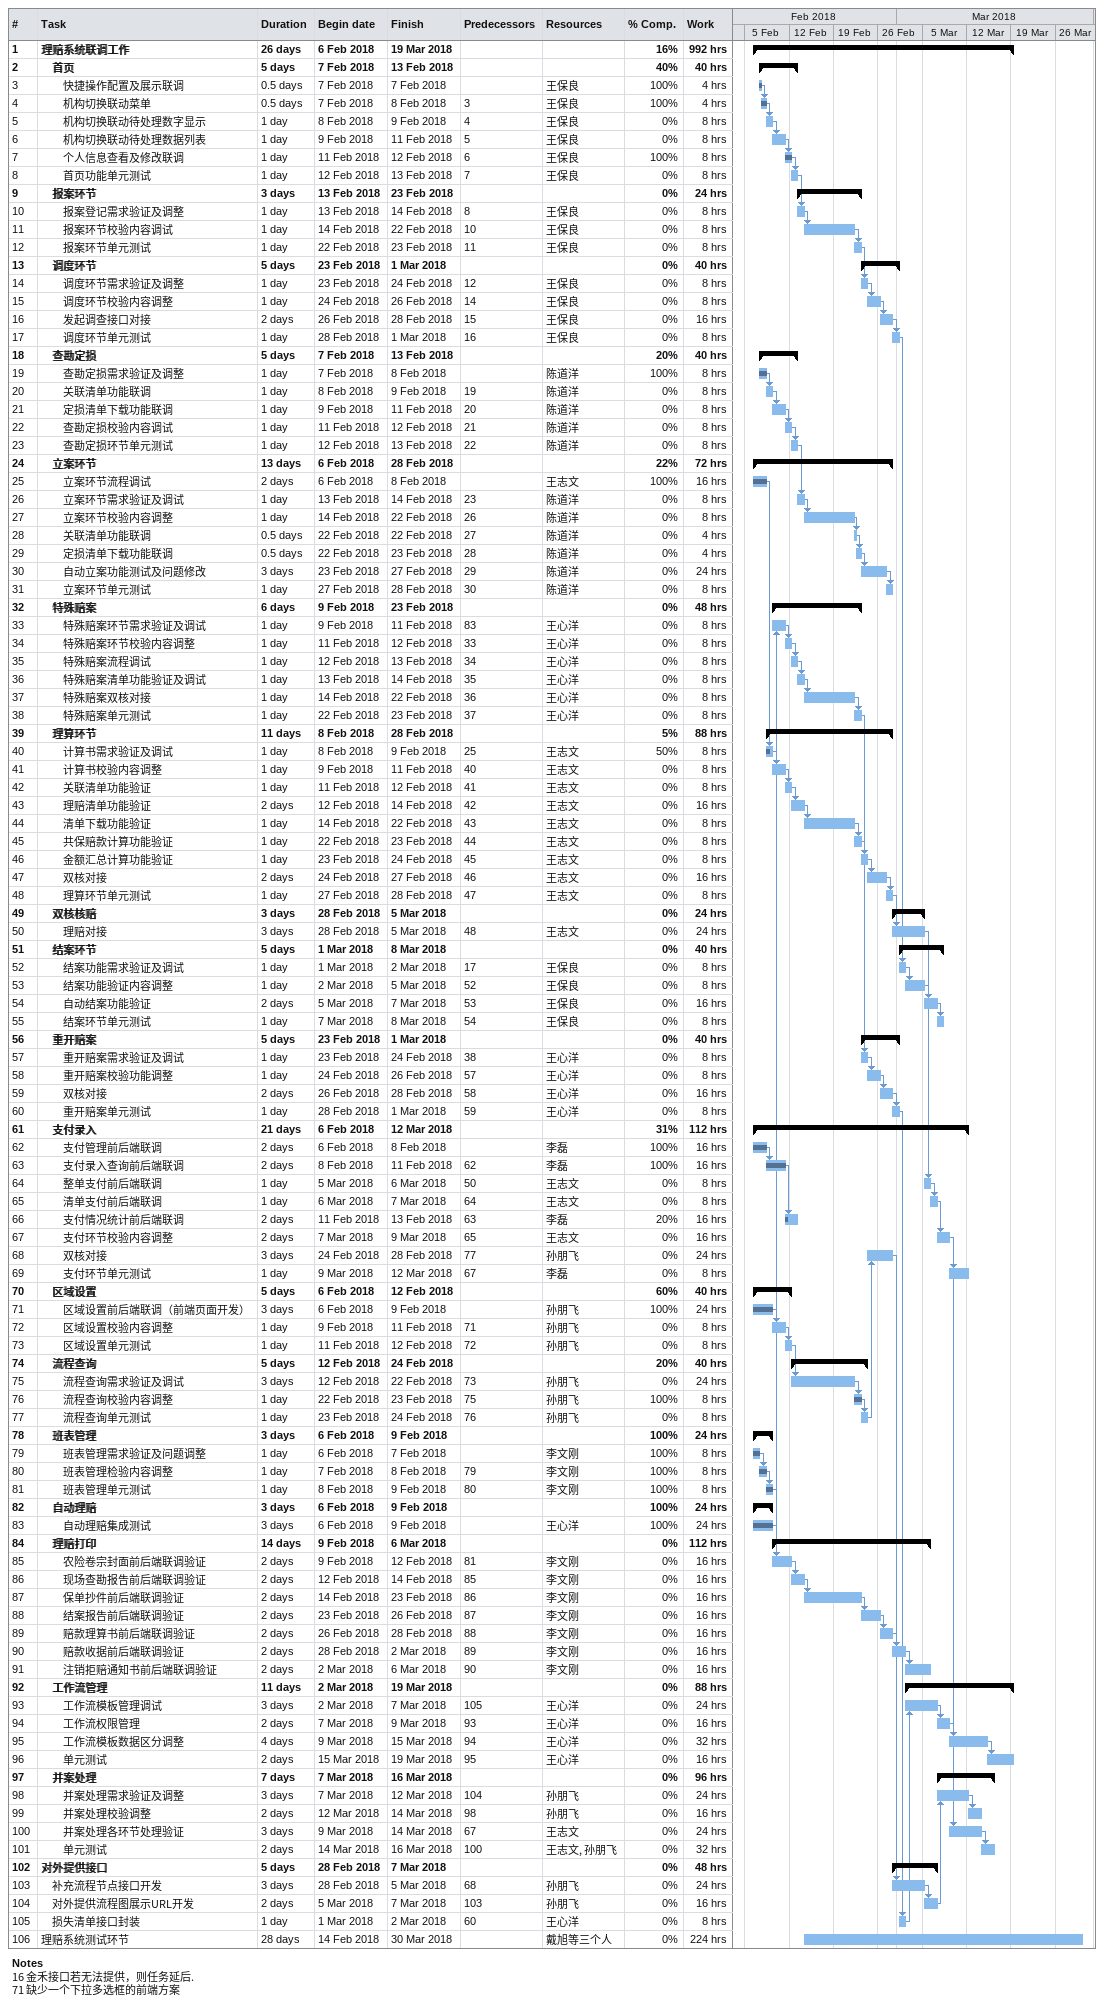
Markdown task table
| ID | Level | Task | Duration | Start | Finish | Predecessors | Resources | % complete | Work (h) |
|---|---|---|---|---|---|---|---|---|---|
| 1 | 1 | **理赔系统联调工作** | 26d | 2018-02-06 | 2018-03-19 |  |  | 16 | 992 |
| 2 | 2 | **首页** | 5d | 2018-02-07 | 2018-02-13 |  |  | 40 | 40 |
| 3 | 3 | 快捷操作配置及展示联调 | 0.5d | 2018-02-07 | 2018-02-07 |  | 王保良 | 100 | 4 |
| 4 | 3 | 机构切换联动菜单 | 0.5d | 2018-02-07 | 2018-02-08 | 3 | 王保良 | 100 | 4 |
| 5 | 3 | 机构切换联动待处理数字显示 | 1d | 2018-02-08 | 2018-02-09 | 4 | 王保良 | 0 | 8 |
| 6 | 3 | 机构切换联动待处理数据列表 | 1d | 2018-02-09 | 2018-02-11 | 5 | 王保良 | 0 | 8 |
| 7 | 3 | 个人信息查看及修改联调 | 1d | 2018-02-11 | 2018-02-12 | 6 | 王保良 | 100 | 8 |
| 8 | 3 | 首页功能单元测试 | 1d | 2018-02-12 | 2018-02-13 | 7 | 王保良 | 0 | 8 |
| 9 | 2 | **报案环节** | 3d | 2018-02-13 | 2018-02-23 |  |  | 0 | 24 |
| 10 | 3 | 报案登记需求验证及调整 | 1d | 2018-02-13 | 2018-02-14 | 8 | 王保良 | 0 | 8 |
| 11 | 3 | 报案环节校验内容调试 | 1d | 2018-02-14 | 2018-02-22 | 10 | 王保良 | 0 | 8 |
| 12 | 3 | 报案环节单元测试 | 1d | 2018-02-22 | 2018-02-23 | 11 | 王保良 | 0 | 8 |
| 13 | 2 | **调度环节** | 5d | 2018-02-23 | 2018-03-01 |  |  | 0 | 40 |
| 14 | 3 | 调度环节需求验证及调整 | 1d | 2018-02-23 | 2018-02-24 | 12 | 王保良 | 0 | 8 |
| 15 | 3 | 调度环节校验内容调整 | 1d | 2018-02-24 | 2018-02-26 | 14 | 王保良 | 0 | 8 |
| 16 | 3 | 发起调查接口对接 | 2d | 2018-02-26 | 2018-02-28 | 15 | 王保良 | 0 | 16 |
| 17 | 3 | 调度环节单元测试 | 1d | 2018-02-28 | 2018-03-01 | 16 | 王保良 | 0 | 8 |
| 18 | 2 | **查勘定损** | 5d | 2018-02-07 | 2018-02-13 |  |  | 20 | 40 |
| 19 | 3 | 查勘定损需求验证及调整 | 1d | 2018-02-07 | 2018-02-08 |  | 陈道洋 | 100 | 8 |
| 20 | 3 | 关联清单功能联调 | 1d | 2018-02-08 | 2018-02-09 | 19 | 陈道洋 | 0 | 8 |
| 21 | 3 | 定损清单下载功能联调 | 1d | 2018-02-09 | 2018-02-11 | 20 | 陈道洋 | 0 | 8 |
| 22 | 3 | 查勘定损校验内容调试 | 1d | 2018-02-11 | 2018-02-12 | 21 | 陈道洋 | 0 | 8 |
| 23 | 3 | 查勘定损环节单元测试 | 1d | 2018-02-12 | 2018-02-13 | 22 | 陈道洋 | 0 | 8 |
| 24 | 2 | **立案环节** | 13d | 2018-02-06 | 2018-02-28 |  |  | 22 | 72 |
| 25 | 3 | 立案环节流程调试 | 2d | 2018-02-06 | 2018-02-08 |  | 王志文 | 100 | 16 |
| 26 | 3 | 立案环节需求验证及调试 | 1d | 2018-02-13 | 2018-02-14 | 23 | 陈道洋 | 0 | 8 |
| 27 | 3 | 立案环节校验内容调整 | 1d | 2018-02-14 | 2018-02-22 | 26 | 陈道洋 | 0 | 8 |
| 28 | 3 | 关联清单功能联调 | 0.5d | 2018-02-22 | 2018-02-22 | 27 | 陈道洋 | 0 | 4 |
| 29 | 3 | 定损清单下载功能联调 | 0.5d | 2018-02-22 | 2018-02-23 | 28 | 陈道洋 | 0 | 4 |
| 30 | 3 | 自动立案功能测试及问题修改 | 3d | 2018-02-23 | 2018-02-27 | 29 | 陈道洋 | 0 | 24 |
| 31 | 3 | 立案环节单元测试 | 1d | 2018-02-27 | 2018-02-28 | 30 | 陈道洋 | 0 | 8 |
| 32 | 2 | **特殊赔案** | 6d | 2018-02-09 | 2018-02-23 |  |  | 0 | 48 |
| 33 | 3 | 特殊赔案环节需求验证及调试 | 1d | 2018-02-09 | 2018-02-11 | 83 | 王心洋 | 0 | 8 |
| 34 | 3 | 特殊赔案环节校验内容调整 | 1d | 2018-02-11 | 2018-02-12 | 33 | 王心洋 | 0 | 8 |
| 35 | 3 | 特殊赔案流程调试 | 1d | 2018-02-12 | 2018-02-13 | 34 | 王心洋 | 0 | 8 |
| 36 | 3 | 特殊赔案清单功能验证及调试 | 1d | 2018-02-13 | 2018-02-14 | 35 | 王心洋 | 0 | 8 |
| 37 | 3 | 特殊赔案双核对接 | 1d | 2018-02-14 | 2018-02-22 | 36 | 王心洋 | 0 | 8 |
| 38 | 3 | 特殊赔案单元测试 | 1d | 2018-02-22 | 2018-02-23 | 37 | 王心洋 | 0 | 8 |
| 39 | 2 | **理算环节** | 11d | 2018-02-08 | 2018-02-28 |  |  | 5 | 88 |
| 40 | 3 | 计算书需求验证及调试 | 1d | 2018-02-08 | 2018-02-09 | 25 | 王志文 | 50 | 8 |
| 41 | 3 | 计算书校验内容调整 | 1d | 2018-02-09 | 2018-02-11 | 40 | 王志文 | 0 | 8 |
| 42 | 3 | 关联清单功能验证 | 1d | 2018-02-11 | 2018-02-12 | 41 | 王志文 | 0 | 8 |
| 43 | 3 | 理赔清单功能验证 | 2d | 2018-02-12 | 2018-02-14 | 42 | 王志文 | 0 | 16 |
| 44 | 3 | 清单下载功能验证 | 1d | 2018-02-14 | 2018-02-22 | 43 | 王志文 | 0 | 8 |
| 45 | 3 | 共保赔款计算功能验证 | 1d | 2018-02-22 | 2018-02-23 | 44 | 王志文 | 0 | 8 |
| 46 | 3 | 金额汇总计算功能验证 | 1d | 2018-02-23 | 2018-02-24 | 45 | 王志文 | 0 | 8 |
| 47 | 3 | 双核对接 | 2d | 2018-02-24 | 2018-02-27 | 46 | 王志文 | 0 | 16 |
| 48 | 3 | 理算环节单元测试 | 1d | 2018-02-27 | 2018-02-28 | 47 | 王志文 | 0 | 8 |
| 49 | 2 | **双核核赔** | 3d | 2018-02-28 | 2018-03-05 |  |  | 0 | 24 |
| 50 | 3 | 理赔对接 | 3d | 2018-02-28 | 2018-03-05 | 48 | 王志文 | 0 | 24 |
| 51 | 2 | **结案环节** | 5d | 2018-03-01 | 2018-03-08 |  |  | 0 | 40 |
| 52 | 3 | 结案功能需求验证及调试 | 1d | 2018-03-01 | 2018-03-02 | 17 | 王保良 | 0 | 8 |
| 53 | 3 | 结案功能验证内容调整 | 1d | 2018-03-02 | 2018-03-05 | 52 | 王保良 | 0 | 8 |
| 54 | 3 | 自动结案功能验证 | 2d | 2018-03-05 | 2018-03-07 | 53 | 王保良 | 0 | 16 |
| 55 | 3 | 结案环节单元测试 | 1d | 2018-03-07 | 2018-03-08 | 54 | 王保良 | 0 | 8 |
| 56 | 2 | **重开赔案** | 5d | 2018-02-23 | 2018-03-01 |  |  | 0 | 40 |
| 57 | 3 | 重开赔案需求验证及调试 | 1d | 2018-02-23 | 2018-02-24 | 38 | 王心洋 | 0 | 8 |
| 58 | 3 | 重开赔案校验功能调整 | 1d | 2018-02-24 | 2018-02-26 | 57 | 王心洋 | 0 | 8 |
| 59 | 3 | 双核对接 | 2d | 2018-02-26 | 2018-02-28 | 58 | 王心洋 | 0 | 16 |
| 60 | 3 | 重开赔案单元测试 | 1d | 2018-02-28 | 2018-03-01 | 59 | 王心洋 | 0 | 8 |
| 61 | 2 | **支付录入** | 21d | 2018-02-06 | 2018-03-12 |  |  | 31 | 112 |
| 62 | 3 | 支付管理前后端联调 | 2d | 2018-02-06 | 2018-02-08 |  | 李磊 | 100 | 16 |
| 63 | 3 | 支付录入查询前后端联调 | 2d | 2018-02-08 | 2018-02-11 | 62 | 李磊 | 100 | 16 |
| 64 | 3 | 整单支付前后端联调 | 1d | 2018-03-05 | 2018-03-06 | 50 | 王志文 | 0 | 8 |
| 65 | 3 | 清单支付前后端联调 | 1d | 2018-03-06 | 2018-03-07 | 64 | 王志文 | 0 | 8 |
| 66 | 3 | 支付情况统计前后端联调 | 2d | 2018-02-11 | 2018-02-13 | 63 | 李磊 | 20 | 16 |
| 67 | 3 | 支付环节校验内容调整 | 2d | 2018-03-07 | 2018-03-09 | 65 | 王志文 | 0 | 16 |
| 68 | 3 | 双核对接 | 3d | 2018-02-24 | 2018-02-28 | 77 | 孙朋飞 | 0 | 24 |
| 69 | 3 | 支付环节单元测试 | 1d | 2018-03-09 | 2018-03-12 | 67 | 李磊 | 0 | 8 |
| 70 | 2 | **区域设置** | 5d | 2018-02-06 | 2018-02-12 |  |  | 60 | 40 |
| 71 | 3 | 区域设置前后端联调（前端页面开发） | 3d | 2018-02-06 | 2018-02-09 |  | 孙朋飞 | 100 | 24 |
| 72 | 3 | 区域设置校验内容调整 | 1d | 2018-02-09 | 2018-02-11 | 71 | 孙朋飞 | 0 | 8 |
| 73 | 3 | 区域设置单元测试 | 1d | 2018-02-11 | 2018-02-12 | 72 | 孙朋飞 | 0 | 8 |
| 74 | 2 | **流程查询** | 5d | 2018-02-12 | 2018-02-24 |  |  | 20 | 40 |
| 75 | 3 | 流程查询需求验证及调试 | 3d | 2018-02-12 | 2018-02-22 | 73 | 孙朋飞 | 0 | 24 |
| 76 | 3 | 流程查询校验内容调整 | 1d | 2018-02-22 | 2018-02-23 | 75 | 孙朋飞 | 100 | 8 |
| 77 | 3 | 流程查询单元测试 | 1d | 2018-02-23 | 2018-02-24 | 76 | 孙朋飞 | 0 | 8 |
| 78 | 2 | **班表管理** | 3d | 2018-02-06 | 2018-02-09 |  |  | 100 | 24 |
| 79 | 3 | 班表管理需求验证及问题调整 | 1d | 2018-02-06 | 2018-02-07 |  | 李文刚 | 100 | 8 |
| 80 | 3 | 班表管理检验内容调整 | 1d | 2018-02-07 | 2018-02-08 | 79 | 李文刚 | 100 | 8 |
| 81 | 3 | 班表管理单元测试 | 1d | 2018-02-08 | 2018-02-09 | 80 | 李文刚 | 100 | 8 |
| 82 | 2 | **自动理赔** | 3d | 2018-02-06 | 2018-02-09 |  |  | 100 | 24 |
| 83 | 3 | 自动理赔集成测试 | 3d | 2018-02-06 | 2018-02-09 |  | 王心洋 | 100 | 24 |
| 84 | 2 | **理赔打印** | 14d | 2018-02-09 | 2018-03-06 |  |  | 0 | 112 |
| 85 | 3 | 农险卷宗封面前后端联调验证 | 2d | 2018-02-09 | 2018-02-12 | 81 | 李文刚 | 0 | 16 |
| 86 | 3 | 现场查勘报告前后端联调验证 | 2d | 2018-02-12 | 2018-02-14 | 85 | 李文刚 | 0 | 16 |
| 87 | 3 | 保单抄件前后端联调验证 | 2d | 2018-02-14 | 2018-02-23 | 86 | 李文刚 | 0 | 16 |
| 88 | 3 | 结案报告前后端联调验证 | 2d | 2018-02-23 | 2018-02-26 | 87 | 李文刚 | 0 | 16 |
| 89 | 3 | 赔款理算书前后端联调验证 | 2d | 2018-02-26 | 2018-02-28 | 88 | 李文刚 | 0 | 16 |
| 90 | 3 | 赔款收据前后端联调验证 | 2d | 2018-02-28 | 2018-03-02 | 89 | 李文刚 | 0 | 16 |
| 91 | 3 | 注销拒赔通知书前后端联调验证 | 2d | 2018-03-02 | 2018-03-06 | 90 | 李文刚 | 0 | 16 |
| 92 | 2 | **工作流管理** | 11d | 2018-03-02 | 2018-03-19 |  |  | 0 | 88 |
| 93 | 3 | 工作流模板管理调试 | 3d | 2018-03-02 | 2018-03-07 | 105 | 王心洋 | 0 | 24 |
| 94 | 3 | 工作流权限管理 | 2d | 2018-03-07 | 2018-03-09 | 93 | 王心洋 | 0 | 16 |
| 95 | 3 | 工作流模板数据区分调整 | 4d | 2018-03-09 | 2018-03-15 | 94 | 王心洋 | 0 | 32 |
| 96 | 3 | 单元测试 | 2d | 2018-03-15 | 2018-03-19 | 95 | 王心洋 | 0 | 16 |
| 97 | 2 | **并案处理** | 7d | 2018-03-07 | 2018-03-16 |  |  | 0 | 96 |
| 98 | 3 | 并案处理需求验证及调整 | 3d | 2018-03-07 | 2018-03-12 | 104 | 孙朋飞 | 0 | 24 |
| 99 | 3 | 并案处理校验调整 | 2d | 2018-03-12 | 2018-03-14 | 98 | 孙朋飞 | 0 | 16 |
| 100 | 3 | 并案处理各环节处理验证 | 3d | 2018-03-09 | 2018-03-14 | 67 | 王志文 | 0 | 24 |
| 101 | 3 | 单元测试 | 2d | 2018-03-14 | 2018-03-16 | 100 | 王志文, 孙朋飞 | 0 | 32 |
| 102 | 1 | **对外提供接口** | 5d | 2018-02-28 | 2018-03-07 |  |  | 0 | 48 |
| 103 | 2 | 补充流程节点接口开发 | 3d | 2018-02-28 | 2018-03-05 | 68 | 孙朋飞 | 0 | 24 |
| 104 | 2 | 对外提供流程图展示URL开发 | 2d | 2018-03-05 | 2018-03-07 | 103 | 孙朋飞 | 0 | 16 |
| 105 | 2 | 损失清单接口封装 | 1d | 2018-03-01 | 2018-03-02 | 60 | 王心洋 | 0 | 8 |
| 106 | 1 | 理赔系统测试环节 | 28d | 2018-02-14 | 2018-03-30 |  | 戴旭等三个人 | 0 | 224 |

Notes
- 16: 金禾接口若无法提供，则任务延后.
- 71: 缺少一个下拉多选框的前端方案
